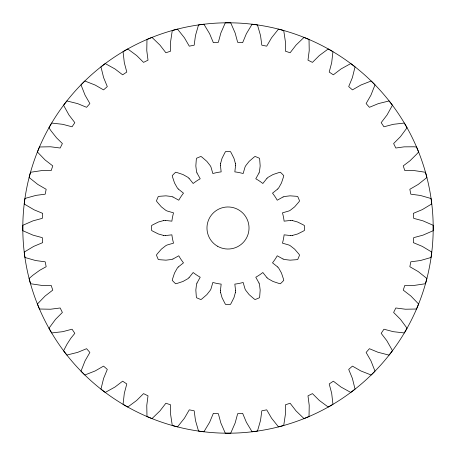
<?xml version="1.0" encoding="UTF-8"?>
<svg xmlns="http://www.w3.org/2000/svg" width="456" height="456" viewBox="0 0 456 456"><rect width="100%" height="100%" fill="white"/><g stroke="black" fill="none" stroke-linecap="round" stroke-linejoin="round"><path stroke-width="0.68" d="M220.413 165.243L221.166 171.883A56.533 56.533 0 0 0 212.844 173.536L210.991 167.113A11.582 11.582 0 0 0 210.239 165.682L206.864 161.373L202.076 157.229L200.931 156.436L198.719 157.314L196.536 158.26L196.291 159.629L195.835 165.938L196.49 171.376A11.582 11.582 0 0 0 196.963 172.927M235.587 290.757L234.834 284.116A56.533 56.533 0 0 0 243.156 282.464L245.009 288.887A11.582 11.582 0 0 0 245.761 290.318L249.136 294.627L253.924 298.771L255.069 299.563L257.281 298.686L259.464 297.739L259.709 296.372L260.165 290.062L259.51 284.624A11.582 11.582 0 0 0 259.036 283.073M220.556 163.624L222.032 158.352L224.871 152.697L225.623 151.529L228 151.489L230.377 151.529L231.129 152.697L233.968 158.352L235.444 163.624M235.444 292.376L233.968 297.648L231.129 303.303L230.377 304.471L228 304.511L225.623 304.471L224.871 303.303L222.032 297.648L220.556 292.376M196.975 283.079L200.207 277.231A56.533 56.533 0 0 1 193.156 272.517L188.989 277.744M259.014 172.955L255.793 178.769A56.533 56.533 0 0 1 262.844 183.483L267.011 178.256M178.256 267.011L183.483 262.844A56.533 56.533 0 0 1 178.769 255.793L172.955 259.014M283.079 196.975L277.231 200.207A56.533 56.533 0 0 0 272.517 193.156L277.744 188.989M431.781 203.906L422.273 209.629L413.335 213.351L413.66 218.333L423.008 220.858L433.183 225.292L433.183 230.707L423.008 235.142L413.66 237.667L413.335 242.649L422.273 246.371L431.781 252.094L431.074 257.469L420.409 260.536L410.81 261.818L409.836 266.714L418.215 271.571L426.89 278.491L425.488 283.723L414.515 285.37L404.831 285.393L403.229 290.113L410.896 296.029L418.602 304.015L416.527 309.02L405.43 309.225L395.825 307.982L393.619 312.457L400.453 319.32L407.048 328.246L404.341 332.937L393.311 331.689L383.952 329.203L381.182 333.353L386.773 340.609L391.835 349.518L392.428 350.761L390.798 352.915L389.133 355.053L387.782 354.802L377.87 352.22L369.406 348.692L366.117 352.442L370.945 360.844L375.003 371.173L371.173 375.003L360.844 370.945L352.442 366.117L348.692 369.406L352.38 378.36L355.053 389.133L350.761 392.428L341.048 387.058L333.353 381.182L329.203 383.952L331.689 393.311L332.937 404.341L328.246 407.048L319.32 400.453L312.457 393.619L307.982 395.825L309.225 405.43L309.02 416.527L304.015 418.602L296.029 410.896L290.113 403.229L285.393 404.831L285.37 414.515L283.723 425.488L278.491 426.89L271.571 418.215L266.714 409.836L261.818 410.81L260.536 420.409L257.469 431.074L252.094 431.781L246.371 422.273L242.649 413.335L237.667 413.66L235.142 423.008L230.707 433.183L225.292 433.183L220.858 423.008L218.333 413.66L213.351 413.335L209.629 422.273L203.906 431.781L198.531 431.074L195.464 420.409L194.182 410.81L189.286 409.836L184.429 418.215L177.509 426.89L172.277 425.488L170.63 414.515L170.607 404.831L165.887 403.229L159.97 410.896L151.985 418.602L146.98 416.527L146.775 405.43L148.018 395.825L143.543 393.619L136.68 400.453L127.754 407.048L123.063 404.341L124.311 393.311L126.796 383.952L122.647 381.182L114.952 387.058L105.239 392.428L100.947 389.133L103.62 378.36L107.308 369.406L103.558 366.117L95.156 370.945L84.827 375.003L80.997 371.173L85.055 360.844L89.883 352.442L86.594 348.692L77.64 352.38L66.867 355.053L64.176 351.57L63.572 350.761L67.112 344.023L70.845 338.255L74.818 333.353L72.048 329.203L62.689 331.689L51.659 332.937L48.952 328.246L55.546 319.32L62.381 312.457L60.175 307.982L50.57 309.225L39.472 309.02L37.398 304.015L45.104 296.029L52.771 290.113L51.169 285.393L41.485 285.37L30.512 283.723L29.532 280.126L29.11 278.491L33.02 275.139L39.735 270.277L46.164 266.714L45.19 261.818L35.591 260.536L24.926 257.469L24.219 252.094L33.727 246.371L42.664 242.649L42.34 237.667L32.992 235.142L22.817 230.707L22.817 225.292L32.992 220.858L42.34 218.333L42.664 213.351L34.189 209.863L25.354 204.681L24.219 203.906L24.556 201.216L24.926 198.531L26.226 198.081L36.098 195.356L45.19 194.182L46.164 189.286L37.785 184.429L29.11 177.509L30.512 172.277L41.485 170.63L51.169 170.607L52.771 165.887L45.104 159.97L37.398 151.985L39.472 146.98L50.57 146.775L60.175 148.018L62.381 143.543L56.572 137.86L51.066 130.889L48.952 127.754L49.955 125.987L51.659 123.063L62.689 124.311L72.048 126.796L74.818 122.647L68.941 114.952L63.572 105.239L66.867 100.947L77.64 103.62L86.594 107.308L89.883 103.558L85.055 95.156L80.997 84.827L84.827 80.997L95.156 85.055L103.558 89.883L107.308 86.594L103.62 77.64L100.947 66.867L105.239 63.572L114.952 68.941L122.647 74.818L126.796 72.048L124.311 62.689L123.063 51.659L127.754 48.952L136.68 55.546L143.543 62.381L148.018 60.175L146.775 50.57L146.98 39.472L151.985 37.398L159.97 45.104L165.887 52.771L170.607 51.169L170.63 41.485L172.277 30.512L177.509 29.11L184.429 37.785L189.286 46.164L194.182 45.19L195.464 35.591L198.531 24.926L203.906 24.219L209.629 33.727L213.351 42.664L218.333 42.34L220.858 32.992L225.292 22.817L230.707 22.817L235.142 32.992L237.667 42.34L242.649 42.664L246.371 33.727L252.094 24.219L257.469 24.926L260.536 35.591L261.818 45.19L266.714 46.164L271.571 37.785L278.491 29.11L283.723 30.512L285.37 41.485L285.393 51.169L290.113 52.771L296.029 45.104L304.015 37.398L309.02 39.472L309.225 50.57L307.982 60.175L312.457 62.381L319.32 55.546L328.246 48.952L332.937 51.659L331.689 62.689L329.203 72.048L333.353 74.818L341.048 68.941L350.761 63.572L355.053 66.867L352.38 77.64L348.692 86.594L352.442 89.883L360.844 85.055L371.173 80.997L375.003 84.827L370.945 95.156L366.117 103.558L369.406 107.308L378.36 103.62L389.133 100.947L392.428 105.239L387.058 114.952L381.182 122.647L383.952 126.796L393.311 124.311L404.341 123.063L407.048 127.754L400.453 136.68L393.619 143.543L395.825 148.018L404.136 146.855L413.786 146.792L416.527 146.98L417.451 149.163M163.624 220.556L158.352 222.032L152.697 224.871L151.529 225.623L151.489 228L151.529 230.377L152.697 231.129L158.352 233.968L163.624 235.444M292.376 235.444L297.648 233.968L303.303 231.129L304.471 230.377L304.511 228L304.471 225.623L303.303 224.871L297.648 222.032L292.376 220.556M165.243 220.413L171.883 221.166A56.533 56.533 0 0 1 173.536 212.844L167.113 210.991A11.582 11.582 0 0 1 165.682 210.239L161.373 206.864L157.229 202.076L156.436 200.931L157.314 198.719L158.26 196.536L159.629 196.291L165.938 195.835L171.376 196.49A11.582 11.582 0 0 1 172.927 196.963M290.757 235.587L284.116 234.834A56.533 56.533 0 0 1 282.464 243.156L288.887 245.009A11.582 11.582 0 0 1 290.318 245.761L294.627 249.136L298.771 253.924L299.563 255.069L298.686 257.281L297.739 259.464L296.372 259.709L290.062 260.165L284.624 259.51A11.582 11.582 0 0 1 283.073 259.036M290.757 220.413L284.116 221.166A56.533 56.533 0 0 0 282.464 212.844L288.887 210.991A11.582 11.582 0 0 0 290.318 210.239L294.627 206.864L298.771 202.076L299.563 200.931L298.686 198.719L297.739 196.536L296.372 196.291L290.062 195.835L284.624 196.49A11.582 11.582 0 0 0 283.073 196.963M165.243 235.587L171.883 234.834A56.533 56.533 0 0 0 173.536 243.156L167.113 245.009A11.582 11.582 0 0 0 165.682 245.761L161.373 249.136L157.229 253.924L156.436 255.069L157.314 257.281L158.26 259.464L159.629 259.709L165.938 260.165L171.376 259.51A11.582 11.582 0 0 0 172.927 259.036M172.921 196.975L178.769 200.207A56.533 56.533 0 0 1 183.483 193.156L178.256 188.989M283.045 259.014L277.231 255.793A56.533 56.533 0 0 1 272.517 262.844L277.744 267.011M188.989 178.256L193.156 183.483A56.533 56.533 0 0 1 200.207 178.769L196.986 172.955M259.025 283.079L255.793 277.231A56.533 56.533 0 0 0 262.844 272.517L267.011 277.744M417.707 149.785L418.602 151.985L416.79 154.054L409.927 160.837L403.229 165.887L404.831 170.607L414.515 170.63L425.488 172.277L426.89 177.509L418.215 184.429L409.836 189.286L410.81 194.182L420.409 195.464L431.074 198.531L431.701 203.233M235.587 165.243L234.834 171.883A56.533 56.533 0 0 1 243.156 173.536L245.009 167.113A11.582 11.582 0 0 1 245.761 165.682L249.136 161.373L253.924 157.229L255.069 156.436L257.281 157.314L259.464 158.26L259.709 159.629L260.165 165.938L259.51 171.376A11.582 11.582 0 0 1 259.036 172.927M220.413 290.757L221.166 284.116A56.533 56.533 0 0 1 212.844 282.464L210.991 288.887A11.582 11.582 0 0 1 210.239 290.318L206.864 294.627L202.076 298.771L200.931 299.563L198.719 298.686L196.536 297.739L196.291 296.372L195.835 290.062L196.49 284.624A11.582 11.582 0 0 1 196.963 283.073M290.763 220.408A11.582 11.582 0 0 1 292.376 220.561M292.376 235.438A11.582 11.582 0 0 1 290.763 235.592M277.75 267.005A11.582 11.582 0 0 1 278.781 268.259L281.466 273.024L283.461 279.032L283.757 280.394L282.099 282.099L280.394 283.757L279.032 283.461L273.024 281.466L268.253 278.781A11.582 11.582 0 0 1 267.005 277.75M235.592 290.763A11.582 11.582 0 0 1 235.438 292.376M220.561 292.376A11.582 11.582 0 0 1 220.408 290.763M188.995 277.75A11.582 11.582 0 0 1 187.741 278.781L182.976 281.466L176.968 283.461L175.606 283.757L173.901 282.099L172.243 280.394L172.539 279.032L174.534 273.024L177.219 268.253A11.582 11.582 0 0 1 178.25 267.005M165.237 235.592A11.582 11.582 0 0 1 163.624 235.438M163.624 220.561A11.582 11.582 0 0 1 165.237 220.408M178.25 188.995A11.582 11.582 0 0 1 177.219 187.741L174.534 182.976L172.539 176.968L172.243 175.606L173.901 173.901L175.606 172.243L176.968 172.539L182.976 174.534L187.747 177.219A11.582 11.582 0 0 1 188.995 178.25M220.408 165.237A11.582 11.582 0 0 1 220.561 163.624M235.438 163.624A11.582 11.582 0 0 1 235.592 165.237M267.005 178.25A11.582 11.582 0 0 1 268.259 177.219L273.024 174.534L279.032 172.539L280.394 172.243L282.099 173.901L283.757 175.606L283.461 176.968L281.466 182.976L278.781 187.747A11.582 11.582 0 0 1 277.75 188.995M217.483 246.211A21.027 21.027 0 0 0 249.027 228A21.027 21.027 0 0 0 217.483 209.788A21.027 21.027 0 0 0 217.483 246.211M125.4 405.709A205.2 205.2 0 0 0 433.2 228A205.2 205.2 0 0 0 125.4 50.291A205.2 205.2 0 0 0 125.4 405.709"/></g></svg>
